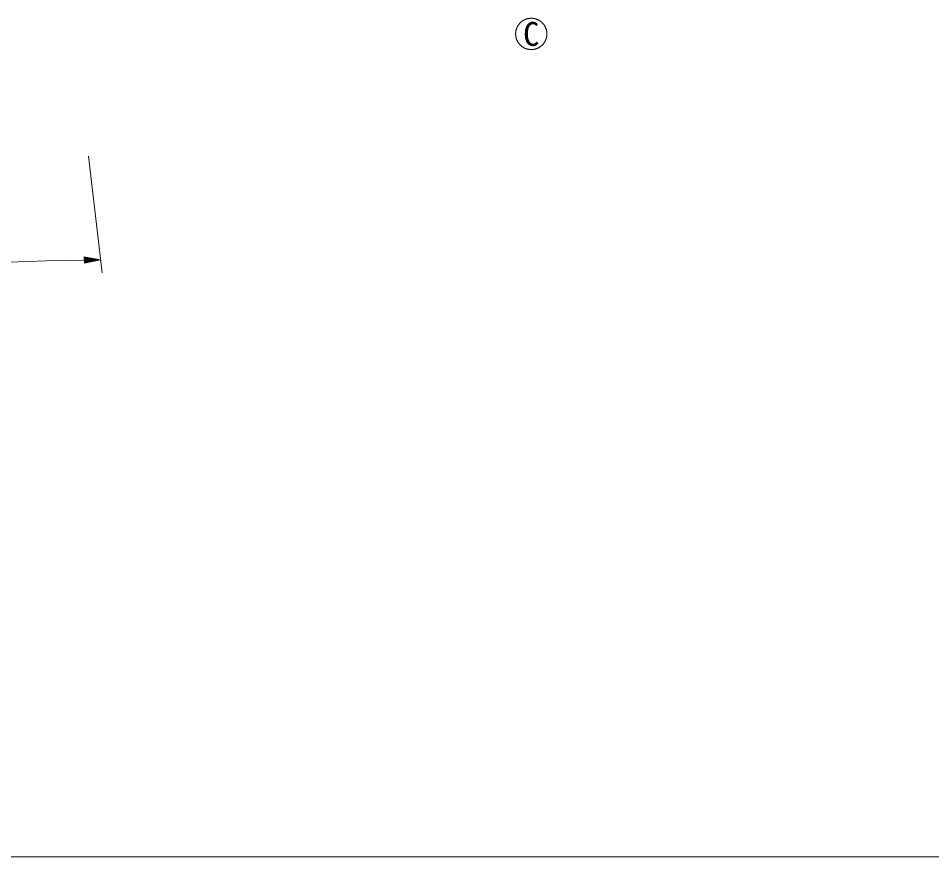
# Model space of a CAD drawing. Units: millimetres, scale not verified. Extents: x 40000 to 680000, y 20000 to 380000.
# Drawn here: x 383962 to 454007, y 205000 to 269279 of the extents above; entities that cross this region are included whole.
import ezdxf
from ezdxf.enums import TextEntityAlignment as Align

# ---------------------------------------------------------------- set-up
doc = ezdxf.new("R2010")
doc.units = ezdxf.units.MM
doc.header["$LTSCALE"] = 1000
for name, color, linetype, lineweight in [('M-STR-HTXT', 7, 'Continuous', 13), ('M-STR-STRC', 7, 'Continuous', 13), ('M-TTL-BAND', 7, 'Continuous', 13)]:
    doc.layers.add(name, color=color, linetype=linetype, lineweight=lineweight)
doc.styles.add('ＭＳ ゴシック', font='')
doc.styles.get('ＭＳ ゴシック').set_extended_font_data('MS Gothic')

msp = doc.modelspace()

# ---------------------------------------------------------------- linework, layer by layer
at = {"layer": 'M-STR-HTXT'}
for p, q in [((389343, 258711), (390394, 249773)), ((390278, 250766), (389023, 250993)), ((389023, 250993), (389032, 250493)), ((389274, 250948), (389024, 250943)), ((389025, 250893), (389525, 250902)), ((389776, 250857), (389026, 250843)), ((389027, 250793), (390027, 250811)), ((390278, 250766), (389028, 250743)), ((390278, 250766), (389032, 250493)), ((389029, 250693), (390028, 250711)), ((389779, 250657), (389030, 250643)), ((389030, 250593), (389530, 250602)), ((389281, 250548), (389031, 250543))]:
    msp.add_line(p, q, dxfattribs=at)
msp.add_arc((399119, -233565), 484411, 91.19366, 102.20983, dxfattribs=at)
at = {"layer": 'M-STR-STRC'}
msp.add_lwpolyline([(424499, 268079), (424499, 268100), (424498, 268121), (424497, 268142), (424496, 268163), (424494, 268184), (424492, 268205), (424490, 268226), (424487, 268247), (424484, 268268), (424481, 268288), (424477, 268309), (424473, 268330), (424468, 268350), (424463, 268371), (424458, 268391), (424452, 268411), (424446, 268431), (424440, 268451), (424433, 268471), (424426, 268491), (424419, 268511), (424411, 268530), (424403, 268550), (424395, 268569), (424386, 268588), (424377, 268607), (424368, 268626), (424358, 268644), (424348, 268663), (424337, 268681), (424327, 268699), (424316, 268717), (424304, 268735), (424293, 268752), (424281, 268769), (424269, 268786), (424256, 268803), (424243, 268820), (424230, 268836), (424217, 268853), (424203, 268868), (424189, 268884), (424175, 268900), (424160, 268915), (424146, 268930), (424131, 268944), (424115, 268959), (424100, 268973), (424084, 268987), (424068, 269001), (424052, 269014), (424035, 269027), (424019, 269040), (424002, 269052), (423985, 269064), (423967, 269076), (423950, 269088), (423932, 269099), (423914, 269110), (423896, 269120), (423878, 269131), (423859, 269141), (423841, 269150), (423822, 269160), (423803, 269169), (423784, 269177), (423764, 269186), (423745, 269194), (423725, 269201), (423706, 269208), (423686, 269215), (423666, 269222), (423646, 269228), (423626, 269234), (423605, 269240), (423585, 269245), (423565, 269250), (423544, 269254), (423524, 269258), (423503, 269262), (423482, 269265), (423461, 269268), (423441, 269271), (423420, 269273), (423399, 269275), (423378, 269277), (423357, 269278), (423336, 269279), (423315, 269279), (423294, 269279), (423273, 269279), (423252, 269278), (423231, 269277), (423210, 269276), (423189, 269274), (423168, 269272), (423147, 269270), (423126, 269267), (423106, 269264), (423085, 269260), (423064, 269256), (423044, 269252), (423023, 269247), (423003, 269242), (422983, 269237), (422962, 269231), (422942, 269225), (422922, 269219), (422902, 269212), (422883, 269205), (422863, 269197), (422843, 269190), (422824, 269181), (422805, 269173), (422786, 269164), (422767, 269155), (422748, 269146), (422730, 269136), (422711, 269126), (422693, 269115), (422675, 269104), (422657, 269093), (422639, 269082), (422622, 269070), (422605, 269058), (422588, 269046), (422571, 269033), (422554, 269020), (422538, 269007), (422522, 268994), (422506, 268980), (422490, 268966), (422475, 268952), (422460, 268937), (422445, 268922), (422430, 268907), (422416, 268892), (422402, 268876), (422388, 268861), (422375, 268844), (422361, 268828), (422348, 268812), (422336, 268795), (422323, 268778), (422311, 268761), (422299, 268743), (422288, 268726), (422277, 268708), (422266, 268690), (422255, 268672), (422245, 268653), (422235, 268635), (422226, 268616), (422217, 268597), (422208, 268578), (422199, 268559), (422191, 268540), (422183, 268520), (422175, 268501), (422168, 268481), (422161, 268461), (422155, 268441), (422149, 268421), (422143, 268401), (422138, 268381), (422132, 268360), (422128, 268340), (422123, 268319), (422119, 268299), (422116, 268278), (422112, 268257), (422109, 268236), (422107, 268216), (422105, 268195), (422103, 268174), (422101, 268153), (422100, 268132), (422099, 268111), (422099, 268090), (422099, 268069), (422099, 268048), (422100, 268027), (422101, 268006), (422103, 267985), (422105, 267964), (422107, 267943), (422109, 267922), (422112, 267902), (422116, 267881), (422119, 267860), (422123, 267840), (422128, 267819), (422132, 267799), (422138, 267778), (422143, 267758), (422149, 267738), (422155, 267718), (422161, 267698), (422168, 267678), (422175, 267658), (422183, 267638), (422191, 267619), (422199, 267600), (422208, 267580), (422217, 267561), (422226, 267543), (422235, 267524), (422245, 267505), (422255, 267487), (422266, 267469), (422277, 267451), (422288, 267433), (422299, 267415), (422311, 267398), (422323, 267381), (422336, 267364), (422348, 267347), (422361, 267331), (422375, 267314), (422388, 267298), (422402, 267282), (422416, 267267), (422430, 267252), (422445, 267236), (422460, 267222), (422475, 267207), (422490, 267193), (422506, 267179), (422522, 267165), (422538, 267152), (422554, 267138), (422571, 267126), (422588, 267113), (422605, 267101), (422622, 267089), (422639, 267077), (422657, 267066), (422675, 267054), (422693, 267044), (422711, 267033), (422730, 267023), (422748, 267013), (422767, 267004), (422786, 266995), (422805, 266986), (422824, 266977), (422843, 266969), (422863, 266961), (422883, 266954), (422902, 266947), (422922, 266940), (422942, 266934), (422962, 266928), (422983, 266922), (423003, 266917), (423023, 266912), (423044, 266907), (423064, 266903), (423085, 266899), (423106, 266895), (423126, 266892), (423147, 266889), (423168, 266887), (423189, 266884), (423210, 266883), (423231, 266881), (423252, 266880), (423273, 266880), (423294, 266879), (423315, 266880), (423336, 266880), (423357, 266881), (423378, 266882), (423399, 266884), (423420, 266885), (423441, 266888), (423461, 266890), (423482, 266893), (423503, 266897), (423524, 266901), (423544, 266905), (423565, 266909), (423585, 266914), (423605, 266919), (423626, 266925), (423646, 266931), (423666, 266937), (423686, 266943), (423706, 266950), (423725, 266958), (423745, 266965), (423764, 266973), (423784, 266982), (423803, 266990), (423822, 266999), (423841, 267009), (423859, 267018), (423878, 267028), (423896, 267038), (423914, 267049), (423932, 267060), (423950, 267071), (423967, 267083), (423985, 267095), (424002, 267107), (424019, 267119), (424035, 267132), (424052, 267145), (424068, 267158), (424084, 267172), (424100, 267186), (424115, 267200), (424131, 267214), (424146, 267229), (424160, 267244), (424175, 267259), (424189, 267275), (424203, 267290), (424217, 267306), (424230, 267322), (424243, 267339), (424256, 267356), (424269, 267372), (424281, 267389), (424293, 267407), (424304, 267424), (424316, 267442), (424327, 267460), (424337, 267478), (424348, 267496), (424358, 267515), (424368, 267533), (424377, 267552), (424386, 267571), (424395, 267590), (424403, 267609), (424411, 267629), (424419, 267648), (424426, 267668), (424433, 267688), (424440, 267708), (424446, 267728), (424452, 267748), (424458, 267768), (424463, 267788), (424468, 267809), (424473, 267829), (424477, 267850), (424481, 267870), (424484, 267891), (424487, 267912), (424490, 267933), (424492, 267954), (424494, 267975), (424496, 267995), (424497, 268016), (424498, 268037), (424499, 268058)], close=True, dxfattribs=at)
at = {"layer": 'M-TTL-BAND'}
msp.add_line((40000, 205000), (579000, 205000), dxfattribs=at)

# ---------------------------------------------------------------- texts
at = {"layer": 'M-STR-STRC', "style": 'ＭＳ ゴシック'}
msp.add_text('C', height=1833, rotation=0.089, dxfattribs=at).set_placement((423299, 268079), align=Align.MIDDLE_CENTER)

doc.saveas('drawing.dxf')
